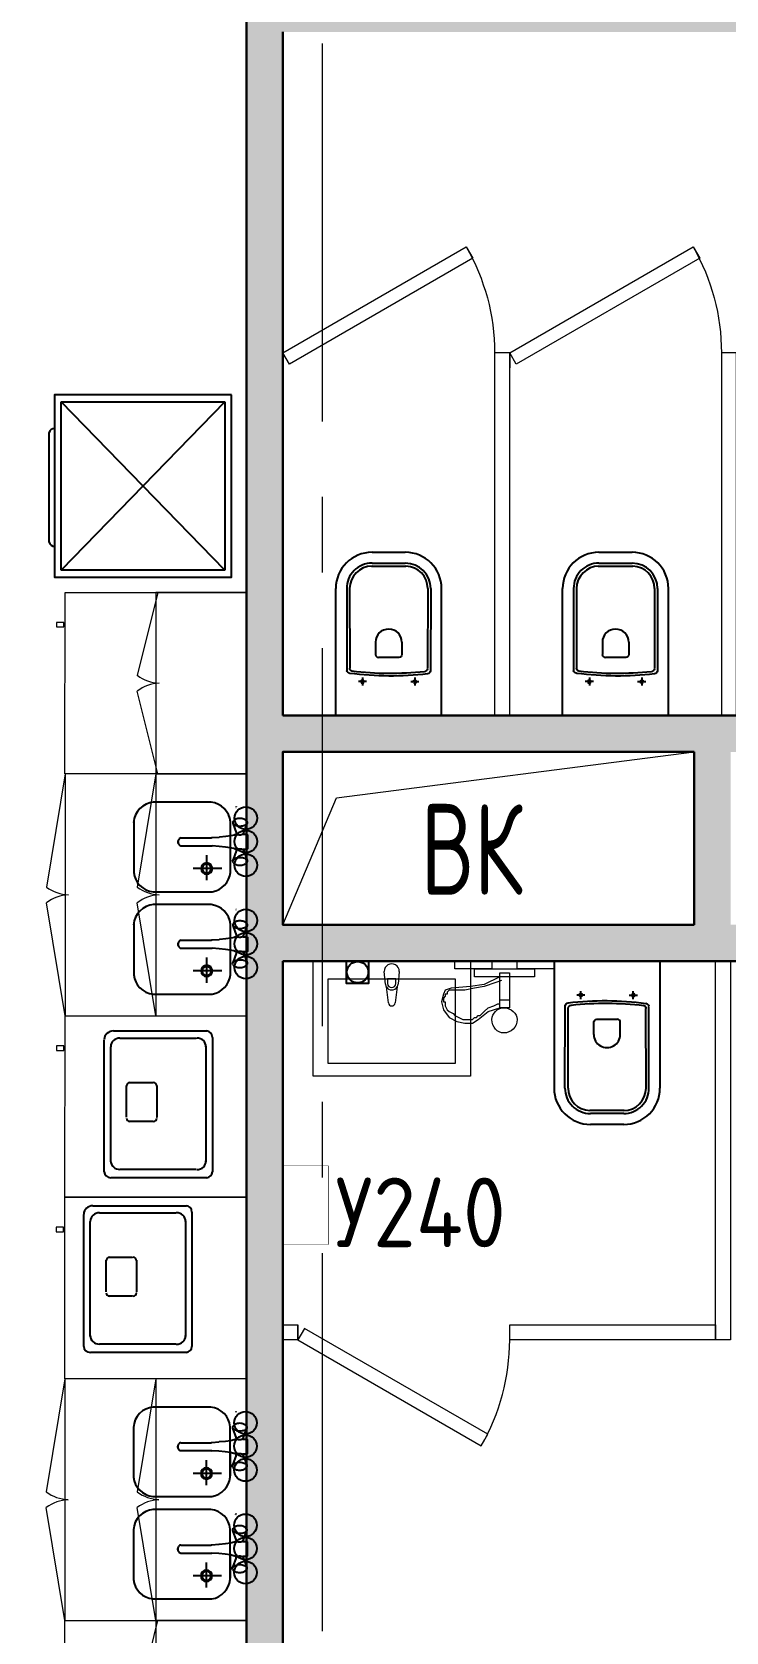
# Model space of a CAD drawing. Header units: millimetres. Extents: x -13407 to 95998, y -2719 to 109387.
# Drawn here: x 13611 to 15905, y 63797 to 69087 of the extents above; entities that cross this region are included whole.
import ezdxf

# ---------------------------------------------------------------- set-up
doc = ezdxf.new("R2010")
doc.units = ezdxf.units.MM
doc.linetypes.add('CENTER', pattern=[2, 1.25, -0.25, 0.25, -0.25])
for name, color, linetype, lineweight in [('АР_Двери', 5, 'Continuous', 18), ('АР_Оси', 193, 'Continuous', 9), ('АР_Перегородки газоблок', 165, 'Continuous', 30), ('АР_Перегородки газоблок_Штрих', 165, 'Continuous', 5), ('АР_Перегородки сантехнические', 216, 'Continuous', 9), ('АР_тонкая линия', 250, 'Continuous', 0), ('Сантехнические приборы', 7, 'Continuous', 9), ('ТХ_мебель передв', 250, 'Continuous', 13), ('ТХ_мебель_стац', 250, 'Continuous', 13), ('ТХ_ОСНОВНОЙ', 103, 'Continuous', 25)]:
    doc.layers.add(name, color=color, linetype=linetype, lineweight=lineweight)
for name, color, linetype in [('АР_Отверстия', 251, 'Continuous'), ('ТХ_ВК_оборуд.ТХ', 250, 'Continuous'), ('ТХ_дозаторы', 7, 'Continuous'), ('ТХ_обор_бытовое', 14, 'Continuous'), ('ТХ_обор_бытовое_поз', 14, 'Continuous'), ('ТХ_оборуд_учебн', 80, 'Continuous'), ('ТХ_размеры', 240, 'Continuous'), ('ТХ_сантехника', 253, 'Continuous')]:
    doc.layers.add(name, color=color, linetype=linetype)
doc.layers.get('ТХ_ОСНОВНОЙ').off()
doc.layers.get('ТХ_размеры').off()
doc.styles.add('ICOCPEUR', font='isocpeur.ttf')
doc.styles.add('ISOCPEUR_1', font='isocpeur.ttf', dxfattribs={"width": 0.9, "height": 250})

# ---------------------------------------------------------------- blocks, each defined once
blk = doc.blocks.new('*U261')
at = {"color": 253}
for p, q in [((0, 0), (0, 50)), ((700, 0), (700, 50))]:
    blk.add_line(p, q, dxfattribs=at)
blk.add_lwpolyline([(0, 0), (606.2, -350), (628.1, -312.1), (21.9, 37.9)], close=True, dxfattribs=at)
blk.add_arc((0, 0), 700, 330, 0, dxfattribs=at)
blk = doc.blocks.new('*U262')
at = {"color": 253}
for p, q in [((0, 0), (0, 50)), ((700, 0), (700, 50))]:
    blk.add_line(p, q, dxfattribs=at)
blk.add_lwpolyline([(0, 0), (606.2, -350), (628.1, -312.1), (21.9, 37.9)], close=True, dxfattribs=at)
blk.add_arc((0, 0), 700, 330, 0, dxfattribs=at)
blk = doc.blocks.new('*U253')
at = {"color": 253}
for p, q in [((0, 0), (0, 50)), ((700, 0), (700, 50))]:
    blk.add_line(p, q, dxfattribs=at)
blk.add_lwpolyline([(0, 0), (606.2, -350), (628.1, -312.1), (21.9, 37.9)], close=True, dxfattribs=at)
blk.add_arc((0, 0), 700, 330, 0, dxfattribs=at)
blk = doc.blocks.new('унитаз поликлиники')
at = {"color": 253}
for p, q in [((0, 175), (0, -175)), ((0, 175), (420, 175)), ((420, 138.7), (149.6, 138.7)), ((420, 129), (156.8, 128.7)), ((125.6, 86.7), (99.5, 86.7)), ((112.4, 73.1), (112.4, 100.2)), ((494, 57.1), (494, -57.1)), ((504, 55), (504, -55)), ((540, 55), (540, -55)), ((191.9, -33.7), (191.9, 33.7)), ((242.4, 43.7), (201.9, 43.7)), ((242.4, -43.7), (201.9, -43.7)), ((125.5, -86.5), (99.4, -86.5)), ((112.3, -73), (112.3, -100.1)), ((420, -139), (147.9, -138.7)), ((420, -129), (155.2, -128.7)), ((0, -175), (420, -175))]:
    blk.add_line(p, q, dxfattribs=at)
for centre, radius, start, end in [((420, 55), 120, 0, 90), ((420.5, 55.2), 83.5, 359.8619, 90.3335), ((420, 55), 74, 0, 90), ((242.4, 0), 43.7, 270, 90), ((420, -55), 120, 270, 0), ((420, -55), 84, 270, 0), ((420, -55), 74, 270, 358.4018)]:
    blk.add_arc(centre, radius, start, end, dxfattribs=at)
at = {"color": 253, "extrusion": (0, 0, -1)}
for centre, major_axis, ratio, start_param, end_param in [((1158.1, 0), (-731, -726.4), 0.993775, 0.659849, 0.910919), ((984.1, 0), (-23.4, -941.4), 0.89728, 1.422258, 1.677847), ((149.5, 127.3), (-5.6, -10.5), 0.821373, 1.269211, 2.570669), ((154.4, 119.8), (-5.61, -7.72), 0.798093, 1.232924, 2.686723), ((112.4, 86.8), (3.55, 3.55), 1, 5.504025, 11.78721), ((201.9, -33.5), (4.12, -9.49), 0.964797, 0.42926, 1.943413), ((147.9, -127.5), (5.4, -10.4), 0.836443, 0.56114, 1.877577), ((155.2, -117.5), (5.3, -10.4), 0.842984, 0.549902, 1.8819)]:
    blk.add_ellipse(centre, major_axis=major_axis, ratio=ratio, start_param=start_param, end_param=end_param, dxfattribs=at)
at = {"color": 253}
for centre, major_axis, ratio, start_param, end_param in [((201.9, 33.5), (4.12, 9.49), 0.964797, 0.42926, 1.943413), ((112.3, -86.6), (3.54, -3.55), 1, 5.504025, 11.78721)]:
    blk.add_ellipse(centre, major_axis=major_axis, ratio=ratio, start_param=start_param, end_param=end_param, dxfattribs=at)
blk = doc.blocks.new('Из_буфера27431')
at = {"color": 253, "linetype": 'Continuous', "lineweight": 5}
for p, q in [((-138.5, 11.1), (-85.6, 17.7)), ((-138.5, 11.1), (-85.6, 17.7)), ((-76.1, 21), (-34.1, 25)), ((-76.1, 21), (-34.1, 25)), ((-59, 13.6), (-73.9, 13.6)), ((-59, 13.6), (-73.9, 13.6)), ((-59, -13.6), (-59, 13.6)), ((-59, -13.6), (-59, 13.6)), ((-85.6, -17.7), (-138.5, -11.1)), ((-85.6, -17.7), (-138.5, -11.1)), ((-34.1, -25), (-76.1, -21)), ((-34.1, -25), (-76.1, -21)), ((-73.9, -13.6), (-59, -13.6)), ((-73.9, -13.6), (-59, -13.6))]:
    blk.add_line(p, q, dxfattribs=at)
for points in [[(0, -260), (-380, -260), (-380, 260), (0, 260)], [(-59, -210), (-339.1, -210), (-339.1, 210), (-59, 210)], [(-59, -210), (-339.1, -210), (-339.1, 210), (-59, 210)]]:
    blk.add_lwpolyline(points, close=True, dxfattribs=at)
for centre, radius, start, end in [((-137.1, 0), 11.2, 97.1389, 262.8611), ((-137.1, 0), 11.2, 97.1389, 262.8611), ((-74.2, 0), 21.1, 122.771, 237.229), ((-74.2, 0), 21.1, 122.771, 237.229), ((-73.9, 0), 13.6, 90, 270), ((-73.9, 0), 13.6, 90, 270), ((-74.2, 0), 21.1, 95.1696, 122.771), ((-74.2, 0), 21.1, 95.1696, 122.771), ((-34.1, 0), 25, 270, 90), ((-34.1, 0), 25, 270, 90), ((-74.2, 0), 21.1, 237.229, 264.8304), ((-74.2, 0), 21.1, 237.229, 264.8304)]:
    blk.add_arc(centre, radius, start, end, dxfattribs=at)
blk = doc.blocks.new('шкаф мойка 2-х 800х600')
at = {"color": 253, "extrusion": (-6.19743e-05, -0.000470712, 1)}
for p, q in [((-12240, -147209, 0), (-12178.1, -147583.1, 0)), ((-12240, -147909, -0.1), (-12240, -147309, 0.1)), ((-12240, -148009, 0), (-12178.1, -147634.9, 0))]:
    blk.add_line(p, q, dxfattribs=at)
at = {"color": 253}
blk.add_lwpolyline([(-12240, -148009), (-12240, -147209), (-12840, -147209), (-12840, -148009)], close=True, dxfattribs=at)
at = {"color": 253, "extrusion": (-6.19743e-05, -0.000470712, 1)}
for centre, radius, start, end in [((-12257, -147476.8, 70.2), 132.3, 272.7246, 306.5699), ((-12256.4, -147739.6, 70.2), 130.8, 53.2335, 87.489)]:
    blk.add_arc(centre, radius, start, end, dxfattribs=at)
at = {"layer": 'ТХ_ВК_оборуд.ТХ', "color": 253}
for p, q in [((-12707.6, -147318.5), (-12707.7, -147401.6)), ((-12841.4, -147382.3), (-12841, -147380.2)), ((-12841, -147384.4), (-12841.4, -147382.3)), ((-12841, -147380.2), (-12839.9, -147378.2)), ((-12839.9, -147386.4), (-12841, -147384.4)), ((-12839.9, -147386.4), (-12841, -147384.4)), ((-12829.2, -147418), (-12841, -147384.4)), ((-12839.9, -147378.2), (-12836.2, -147373.7)), ((-12838.2, -147388.3), (-12839.9, -147386.4)), ((-12838.2, -147388.3), (-12839.9, -147386.4)), ((-12835.8, -147390), (-12838.2, -147388.3)), ((-12835.8, -147390), (-12838.2, -147388.3)), ((-12836.2, -147373.7), (-12834.7, -147372.1)), ((-12832.8, -147391.5), (-12835.8, -147390)), ((-12832.8, -147391.5), (-12835.8, -147390)), ((-12834.7, -147372.1), (-12832.7, -147370.7)), ((-12829.4, -147392.7), (-12832.8, -147391.5)), ((-12829.4, -147392.7), (-12832.8, -147391.5)), ((-12832.7, -147370.7), (-12830.2, -147369.4)), ((-12830.2, -147369.4), (-12827.4, -147368.4)), ((-12825.6, -147393.6), (-12829.4, -147392.7)), ((-12825.6, -147393.6), (-12829.4, -147392.7)), ((-12827.4, -147368.4), (-12824.2, -147367.7)), ((-12821.5, -147394.1), (-12825.6, -147393.6)), ((-12821.5, -147394.1), (-12825.6, -147393.6)), ((-12824.2, -147367.7), (-12820.8, -147367.2)), ((-12817.4, -147394.3), (-12821.5, -147394.1)), ((-12817.4, -147394.3), (-12821.5, -147394.1)), ((-12820.8, -147367.2), (-12817.4, -147367.1)), ((-12817.4, -147367.1), (-12813.9, -147367.2)), ((-12813.2, -147394.1), (-12817.4, -147394.3)), ((-12813.2, -147394.1), (-12817.4, -147394.3)), ((-12813.9, -147367.2), (-12810.5, -147367.7)), ((-12809.2, -147393.6), (-12813.2, -147394.1)), ((-12809.2, -147393.6), (-12813.2, -147394.1)), ((-12810.5, -147367.7), (-12807.4, -147368.4)), ((-12805.4, -147392.7), (-12809.2, -147393.6)), ((-12805.4, -147392.7), (-12809.2, -147393.6)), ((-12807.4, -147368.4), (-12804.5, -147369.4)), ((-12805.6, -147418), (-12793.7, -147384.4)), ((-12801.9, -147391.5), (-12805.4, -147392.7)), ((-12801.9, -147391.5), (-12805.4, -147392.7)), ((-12804.5, -147369.4), (-12802.1, -147370.7)), ((-12802.1, -147370.7), (-12800.1, -147372.1)), ((-12799, -147390), (-12801.9, -147391.5)), ((-12799, -147390), (-12801.9, -147391.5)), ((-12800.1, -147372.1), (-12798.6, -147373.7)), ((-12796.6, -147388.3), (-12799, -147390)), ((-12794.8, -147378.2), (-12798.6, -147373.7)), ((-12794.8, -147386.4), (-12796.6, -147388.3)), ((-12794.8, -147378.2), (-12793.7, -147380.2)), ((-12793.7, -147384.4), (-12794.8, -147386.4)), ((-12793.7, -147380.2), (-12793.4, -147382.3)), ((-12793.4, -147382.3), (-12793.7, -147384.4)), ((-12757.5, -147357.2), (-12663.3, -147357.3)), ((-12842.4, -147423.6), (-12842.3, -147423.1)), ((-12842.4, -147423.6), (-12842.3, -147423.1)), ((-12842.4, -147467.6), (-12842.4, -147423.6)), ((-12842.3, -147423.1), (-12842.2, -147422.6)), ((-12842.3, -147423.1), (-12842.2, -147422.6)), ((-12842.2, -147422.6), (-12842, -147422.1)), ((-12842.2, -147422.6), (-12842, -147422.1)), ((-12842, -147422.1), (-12841.7, -147421.7)), ((-12842, -147422.1), (-12841.7, -147421.7)), ((-12841.7, -147421.7), (-12841.3, -147421.3)), ((-12841.7, -147421.7), (-12841.3, -147421.3)), ((-12841.3, -147421.3), (-12840.9, -147421)), ((-12841.3, -147421.3), (-12840.9, -147421)), ((-12840.9, -147421), (-12840.4, -147420.8)), ((-12840.9, -147421), (-12840.4, -147420.8)), ((-12840.4, -147420.8), (-12839.9, -147420.6)), ((-12840.4, -147420.8), (-12839.9, -147420.6)), ((-12839.9, -147420.6), (-12839.4, -147420.6)), ((-12839.9, -147420.6), (-12839.4, -147420.6)), ((-12839.4, -147420.6), (-12827.4, -147420.6)), ((-12828.7, -147419), (-12829.2, -147418)), ((-12828.7, -147419), (-12829.2, -147418)), ((-12827.8, -147419.9), (-12828.7, -147419)), ((-12827.8, -147419.9), (-12828.7, -147419)), ((-12826.6, -147420.8), (-12827.8, -147419.9)), ((-12826.6, -147420.8), (-12827.8, -147419.9)), ((-12827.4, -147420.6), (-12827.4, -147420.2)), ((-12825.1, -147421.5), (-12826.6, -147420.8)), ((-12825.1, -147421.5), (-12826.6, -147420.8)), ((-12823.4, -147422.1), (-12825.1, -147421.5)), ((-12823.4, -147422.1), (-12825.1, -147421.5)), ((-12821.5, -147422.6), (-12823.4, -147422.1)), ((-12821.5, -147422.6), (-12823.4, -147422.1)), ((-12819.5, -147422.8), (-12821.5, -147422.6)), ((-12819.5, -147422.8), (-12821.5, -147422.6)), ((-12817.4, -147422.9), (-12819.5, -147422.8)), ((-12817.4, -147422.9), (-12819.5, -147422.8)), ((-12815.3, -147422.8), (-12817.4, -147422.9)), ((-12815.3, -147422.8), (-12817.4, -147422.9)), ((-12813.3, -147422.6), (-12815.3, -147422.8)), ((-12813.3, -147422.6), (-12815.3, -147422.8)), ((-12811.4, -147422.1), (-12813.3, -147422.6)), ((-12811.4, -147422.1), (-12813.3, -147422.6)), ((-12809.7, -147421.5), (-12811.4, -147422.1)), ((-12809.7, -147421.5), (-12811.4, -147422.1)), ((-12808.2, -147420.8), (-12809.7, -147421.5)), ((-12808.2, -147420.8), (-12809.7, -147421.5)), ((-12807, -147419.9), (-12808.2, -147420.8)), ((-12807, -147419.9), (-12808.2, -147420.8)), ((-12807.4, -147420.6), (-12807.4, -147420.2)), ((-12807.4, -147420.6), (-12805.4, -147420.6)), ((-12807.4, -147420.6), (-12805.4, -147420.6)), ((-12806.1, -147419), (-12807, -147419.9)), ((-12806.1, -147419), (-12807, -147419.9)), ((-12805.6, -147418), (-12806.1, -147419)), ((-12805.6, -147418), (-12806.1, -147419)), ((-12805.4, -147420.6), (-12804.9, -147420.6)), ((-12805.4, -147420.6), (-12804.9, -147420.6)), ((-12804.9, -147420.6), (-12804.3, -147420.8)), ((-12804.9, -147420.6), (-12804.3, -147420.8)), ((-12804.3, -147420.8), (-12797.5, -147423.7)), ((-12804.3, -147420.8), (-12797.5, -147423.7)), ((-12797.8, -147423.6), (-12785.7, -147426.3)), ((-12785.7, -147426.3), (-12769.5, -147428.6)), ((-12769.6, -147428.5), (-12748.5, -147430.6)), ((-12748.5, -147430.6), (-12725.2, -147432.4)), ((-12723.2, -147432.6), (-12725.2, -147432.4)), ((-12723.2, -147432.6), (-12725.2, -147432.4)), ((-12723.1, -147432.6), (-12723.2, -147432.6)), ((-12622.4, -147432.6), (-12723.2, -147432.6)), ((-12620.4, -147433.2), (-12622.4, -147432.6)), ((-12620.4, -147433.2), (-12622.4, -147432.6)), ((-12618.6, -147434.2), (-12620.4, -147433.2)), ((-12618.6, -147434.2), (-12620.4, -147433.2)), ((-12616.8, -147435.5), (-12618.6, -147434.2)), ((-12615.4, -147437.2), (-12616.8, -147435.5)), ((-12615.4, -147437.2), (-12616.8, -147435.5)), ((-12614.2, -147439), (-12615.4, -147437.2)), ((-12614.2, -147439), (-12615.4, -147437.2)), ((-12613.3, -147441.1), (-12614.2, -147439)), ((-12613.3, -147441.1), (-12614.2, -147439)), ((-12613.3, -147440.6), (-12614, -147439.5)), ((-12612.7, -147442.2), (-12613.3, -147440.6)), ((-12612.8, -147443.3), (-12613.3, -147441.1)), ((-12612.8, -147443.3), (-12613.3, -147441.1)), ((-12613.3, -147450), (-12612.8, -147447.8)), ((-12613.3, -147450), (-12612.8, -147447.8)), ((-12613.3, -147450.6), (-12612.7, -147449)), ((-12612.6, -147445.6), (-12612.8, -147443.3)), ((-12612.6, -147445.6), (-12612.8, -147443.3)), ((-12612.8, -147447.8), (-12612.6, -147445.6)), ((-12612.8, -147447.8), (-12612.6, -147445.6)), ((-12612.3, -147443.8), (-12612.7, -147442.2)), ((-12612.7, -147449), (-12612.3, -147447.3)), ((-12612.2, -147445.6), (-12612.3, -147443.8)), ((-12612.3, -147447.3), (-12612.2, -147445.6)), ((-12842.3, -147468.1), (-12842.4, -147467.6)), ((-12842.3, -147468.1), (-12842.4, -147467.6)), ((-12842.2, -147468.6), (-12842.3, -147468.1)), ((-12842.2, -147468.6), (-12842.3, -147468.1)), ((-12842, -147469.1), (-12842.2, -147468.6)), ((-12842, -147469.1), (-12842.2, -147468.6)), ((-12841.7, -147469.5), (-12842, -147469.1)), ((-12841.7, -147469.5), (-12842, -147469.1)), ((-12841.3, -147469.9), (-12841.7, -147469.5)), ((-12841.3, -147469.9), (-12841.7, -147469.5)), ((-12840.9, -147470.2), (-12841.3, -147469.9)), ((-12840.9, -147470.2), (-12841.3, -147469.9)), ((-12829.2, -147473.2), (-12841, -147506.8)), ((-12829.2, -147473.2), (-12841, -147506.8)), ((-12840.4, -147470.4), (-12840.9, -147470.2)), ((-12840.4, -147470.4), (-12840.9, -147470.2)), ((-12839.9, -147470.5), (-12840.4, -147470.4)), ((-12839.9, -147470.5), (-12840.4, -147470.4)), ((-12839.4, -147470.6), (-12839.9, -147470.5)), ((-12839.4, -147470.6), (-12839.9, -147470.5)), ((-12827.4, -147470.6), (-12839.4, -147470.6)), ((-12838.2, -147502.9), (-12835.8, -147501.2)), ((-12835.8, -147501.2), (-12832.8, -147499.7)), ((-12832.8, -147499.7), (-12829.4, -147498.5)), ((-12829.4, -147498.5), (-12825.6, -147497.6)), ((-12829.2, -147473.2), (-12828.7, -147472.2)), ((-12829.2, -147473.2), (-12828.7, -147472.2)), ((-12828.7, -147472.2), (-12827.8, -147471.2)), ((-12828.7, -147472.2), (-12827.8, -147471.2)), ((-12827.8, -147471.2), (-12826.6, -147470.4)), ((-12827.8, -147471.2), (-12826.6, -147470.4)), ((-12827.4, -147470.6), (-12827.4, -147471)), ((-12826.6, -147470.4), (-12825.1, -147469.6)), ((-12826.6, -147470.4), (-12825.1, -147469.6)), ((-12825.6, -147497.6), (-12821.5, -147497.1)), ((-12825.1, -147469.6), (-12823.4, -147469)), ((-12825.1, -147469.6), (-12823.4, -147469)), ((-12823.4, -147469), (-12821.5, -147468.6)), ((-12823.4, -147469), (-12821.5, -147468.6)), ((-12821.5, -147468.6), (-12819.5, -147468.3)), ((-12821.5, -147468.6), (-12819.5, -147468.3)), ((-12821.5, -147497.1), (-12817.4, -147496.9)), ((-12819.5, -147468.3), (-12817.4, -147468.2)), ((-12819.5, -147468.3), (-12817.4, -147468.2)), ((-12817.4, -147468.2), (-12815.3, -147468.3)), ((-12817.4, -147468.2), (-12815.3, -147468.3)), ((-12817.4, -147496.9), (-12813.2, -147497.1)), ((-12815.3, -147468.3), (-12813.3, -147468.6)), ((-12815.3, -147468.3), (-12813.3, -147468.6)), ((-12813.3, -147468.6), (-12811.4, -147469)), ((-12813.3, -147468.6), (-12811.4, -147469)), ((-12813.2, -147497.1), (-12809.2, -147497.6)), ((-12811.4, -147469), (-12809.7, -147469.6)), ((-12811.4, -147469), (-12809.7, -147469.6)), ((-12809.7, -147469.6), (-12808.2, -147470.4)), ((-12809.7, -147469.6), (-12808.2, -147470.4)), ((-12809.2, -147497.6), (-12805.4, -147498.5)), ((-12808.2, -147470.4), (-12807, -147471.2)), ((-12808.2, -147470.4), (-12807, -147471.2)), ((-12805.4, -147470.6), (-12807.4, -147470.6)), ((-12807.4, -147470.6), (-12807.4, -147471)), ((-12807, -147471.2), (-12806.1, -147472.2)), ((-12806.8, -147473.8), (-12795, -147507.4)), ((-12806.6, -147499.1), (-12803.2, -147500.3)), ((-12805.6, -147471), (-12798.7, -147468.1)), ((-12803.2, -147500.3), (-12800.2, -147501.8)), ((-12800.2, -147501.8), (-12797.8, -147503.5)), ((-12799, -147468.2), (-12787, -147465.5)), ((-12787, -147465.5), (-12770.7, -147463.2)), ((-12770.8, -147463.2), (-12749.7, -147461.2)), ((-12748.5, -147460.6), (-12725.2, -147458.8)), ((-12725.2, -147458.8), (-12723.2, -147458.6)), ((-12725.2, -147458.8), (-12723.2, -147458.6)), ((-12622.4, -147458.6), (-12723.2, -147458.6)), ((-12622.4, -147458.6), (-12723.2, -147458.6)), ((-12622.4, -147458.6), (-12620.4, -147458)), ((-12622.4, -147458.6), (-12620.4, -147458)), ((-12620.4, -147458), (-12618.6, -147457)), ((-12618.6, -147457), (-12616.8, -147455.6)), ((-12616.8, -147455.6), (-12615.4, -147454)), ((-12616.8, -147455.6), (-12615.4, -147454)), ((-12615.4, -147454), (-12614.2, -147452.1)), ((-12615.4, -147454), (-12614.2, -147452.1)), ((-12614.2, -147452.1), (-12613.3, -147450)), ((-12614.2, -147452.1), (-12613.3, -147450)), ((-12614, -147451.7), (-12613.3, -147450.6)), ((-12841.4, -147508.9), (-12841, -147506.8)), ((-12841, -147511), (-12841.4, -147508.9)), ((-12841, -147506.8), (-12839.9, -147504.8)), ((-12839.9, -147513), (-12841, -147511)), ((-12839.9, -147504.8), (-12838.2, -147502.9)), ((-12839.9, -147513), (-12836.2, -147517.5)), ((-12834.7, -147519.1), (-12836.2, -147517.5)), ((-12832.7, -147520.5), (-12834.7, -147519.1)), ((-12830.2, -147521.7), (-12832.7, -147520.5)), ((-12827.4, -147522.7), (-12830.2, -147521.7)), ((-12824.2, -147523.5), (-12827.4, -147522.7)), ((-12820.8, -147523.9), (-12824.2, -147523.5)), ((-12817.4, -147524.1), (-12820.8, -147523.9)), ((-12813.9, -147523.9), (-12817.4, -147524.1)), ((-12810.5, -147523.5), (-12813.9, -147523.9)), ((-12807.4, -147522.7), (-12810.5, -147523.5)), ((-12804.5, -147521.7), (-12807.4, -147522.7)), ((-12803.3, -147521.1), (-12805.8, -147522.4)), ((-12801.3, -147519.7), (-12803.3, -147521.1)), ((-12799.8, -147518.1), (-12801.3, -147519.7)), ((-12796.1, -147513.6), (-12799.8, -147518.1)), ((-12797.8, -147503.5), (-12796.1, -147505.4)), ((-12796.1, -147505.4), (-12795, -147507.4)), ((-12795, -147511.6), (-12796.1, -147513.6)), ((-12795, -147507.4), (-12794.6, -147509.5)), ((-12794.6, -147509.5), (-12795, -147511.6)), ((-12806.1, -147562.2), (-12805.6, -147563.2)), ((-12804.9, -147560.5), (-12805.4, -147560.6)), ((-12804.9, -147560.5), (-12805.4, -147560.6)), ((-12804.3, -147560.4), (-12804.9, -147560.5)), ((-12707.6, -147657), (-12707.7, -147740.1)), ((-12839.9, -147716.7), (-12836.2, -147712.2)), ((-12836.2, -147712.2), (-12834.7, -147710.6)), ((-12834.7, -147710.6), (-12832.7, -147709.2)), ((-12832.7, -147709.2), (-12830.2, -147707.9)), ((-12830.2, -147707.9), (-12827.4, -147706.9)), ((-12827.4, -147706.9), (-12824.2, -147706.2)), ((-12824.2, -147706.2), (-12820.8, -147705.7)), ((-12820.8, -147705.7), (-12817.4, -147705.6)), ((-12817.4, -147705.6), (-12813.9, -147705.7)), ((-12813.9, -147705.7), (-12810.5, -147706.2)), ((-12810.5, -147706.2), (-12807.4, -147706.9)), ((-12807.4, -147706.9), (-12804.5, -147707.9)), ((-12804.5, -147707.9), (-12802.1, -147709.2)), ((-12802.1, -147709.2), (-12800.1, -147710.6)), ((-12800.1, -147710.6), (-12798.6, -147712.2)), ((-12794.8, -147716.7), (-12798.6, -147712.2)), ((-12757.5, -147695.8), (-12663.3, -147695.8)), ((-12842.4, -147762.1), (-12842.3, -147761.6)), ((-12842.4, -147762.1), (-12842.3, -147761.6)), ((-12842.4, -147806.1), (-12842.4, -147762.1)), ((-12842.3, -147761.6), (-12842.2, -147761.1)), ((-12842.3, -147761.6), (-12842.2, -147761.1)), ((-12842.2, -147761.1), (-12842, -147760.6)), ((-12842.2, -147761.1), (-12842, -147760.6)), ((-12842, -147760.6), (-12841.7, -147760.2)), ((-12842, -147760.6), (-12841.7, -147760.2)), ((-12841.7, -147760.2), (-12841.3, -147759.8)), ((-12841.7, -147760.2), (-12841.3, -147759.8)), ((-12841.4, -147720.8), (-12841, -147718.7)), ((-12841, -147722.9), (-12841.4, -147720.8)), ((-12841.3, -147759.8), (-12840.9, -147759.5)), ((-12841.3, -147759.8), (-12840.9, -147759.5)), ((-12841, -147718.7), (-12839.9, -147716.7)), ((-12839.9, -147724.9), (-12841, -147722.9)), ((-12839.9, -147724.9), (-12841, -147722.9)), ((-12829.2, -147756.5), (-12841, -147722.9)), ((-12840.9, -147759.5), (-12840.4, -147759.3)), ((-12840.9, -147759.5), (-12840.4, -147759.3)), ((-12840.4, -147759.3), (-12839.9, -147759.1)), ((-12840.4, -147759.3), (-12839.9, -147759.1)), ((-12838.2, -147726.8), (-12839.9, -147724.9)), ((-12838.2, -147726.8), (-12839.9, -147724.9)), ((-12839.9, -147759.1), (-12839.4, -147759.1)), ((-12839.9, -147759.1), (-12839.4, -147759.1)), ((-12839.4, -147759.1), (-12827.4, -147759.1)), ((-12835.8, -147728.5), (-12838.2, -147726.8)), ((-12835.8, -147728.5), (-12838.2, -147726.8)), ((-12832.8, -147730), (-12835.8, -147728.5)), ((-12832.8, -147730), (-12835.8, -147728.5)), ((-12829.4, -147731.2), (-12832.8, -147730)), ((-12829.4, -147731.2), (-12832.8, -147730)), ((-12825.6, -147732.1), (-12829.4, -147731.2)), ((-12825.6, -147732.1), (-12829.4, -147731.2)), ((-12828.7, -147757.5), (-12829.2, -147756.5)), ((-12828.7, -147757.5), (-12829.2, -147756.5)), ((-12827.8, -147758.4), (-12828.7, -147757.5)), ((-12827.8, -147758.4), (-12828.7, -147757.5)), ((-12826.6, -147759.3), (-12827.8, -147758.4)), ((-12826.6, -147759.3), (-12827.8, -147758.4)), ((-12827.4, -147759.1), (-12827.4, -147758.7)), ((-12825.1, -147760), (-12826.6, -147759.3)), ((-12825.1, -147760), (-12826.6, -147759.3)), ((-12821.5, -147732.6), (-12825.6, -147732.1)), ((-12821.5, -147732.6), (-12825.6, -147732.1)), ((-12823.4, -147760.6), (-12825.1, -147760)), ((-12823.4, -147760.6), (-12825.1, -147760)), ((-12821.5, -147761.1), (-12823.4, -147760.6)), ((-12821.5, -147761.1), (-12823.4, -147760.6)), ((-12817.4, -147732.8), (-12821.5, -147732.6)), ((-12817.4, -147732.8), (-12821.5, -147732.6)), ((-12819.5, -147761.3), (-12821.5, -147761.1)), ((-12819.5, -147761.3), (-12821.5, -147761.1)), ((-12817.4, -147761.4), (-12819.5, -147761.3)), ((-12817.4, -147761.4), (-12819.5, -147761.3)), ((-12813.2, -147732.6), (-12817.4, -147732.8)), ((-12813.2, -147732.6), (-12817.4, -147732.8)), ((-12815.3, -147761.3), (-12817.4, -147761.4)), ((-12815.3, -147761.3), (-12817.4, -147761.4)), ((-12813.3, -147761.1), (-12815.3, -147761.3)), ((-12813.3, -147761.1), (-12815.3, -147761.3)), ((-12811.4, -147760.6), (-12813.3, -147761.1)), ((-12811.4, -147760.6), (-12813.3, -147761.1)), ((-12809.2, -147732.1), (-12813.2, -147732.6)), ((-12809.2, -147732.1), (-12813.2, -147732.6)), ((-12809.7, -147760), (-12811.4, -147760.6)), ((-12809.7, -147760), (-12811.4, -147760.6)), ((-12808.2, -147759.3), (-12809.7, -147760)), ((-12808.2, -147759.3), (-12809.7, -147760)), ((-12805.4, -147731.2), (-12809.2, -147732.1)), ((-12805.4, -147731.2), (-12809.2, -147732.1)), ((-12807, -147758.4), (-12808.2, -147759.3)), ((-12807, -147758.4), (-12808.2, -147759.3)), ((-12807.4, -147759.1), (-12807.4, -147758.7)), ((-12807.4, -147759.1), (-12805.4, -147759.1)), ((-12807.4, -147759.1), (-12805.4, -147759.1)), ((-12806.1, -147757.5), (-12807, -147758.4)), ((-12806.1, -147757.5), (-12807, -147758.4)), ((-12805.6, -147756.5), (-12806.1, -147757.5)), ((-12805.6, -147756.5), (-12806.1, -147757.5)), ((-12805.6, -147756.5), (-12793.7, -147722.9)), ((-12801.9, -147730), (-12805.4, -147731.2)), ((-12801.9, -147730), (-12805.4, -147731.2)), ((-12805.4, -147759.1), (-12804.9, -147759.1)), ((-12805.4, -147759.1), (-12804.9, -147759.1)), ((-12804.9, -147759.1), (-12804.3, -147759.3)), ((-12804.9, -147759.1), (-12804.3, -147759.3)), ((-12804.3, -147759.3), (-12797.5, -147762.2)), ((-12804.3, -147759.3), (-12797.5, -147762.2)), ((-12799, -147728.5), (-12801.9, -147730)), ((-12799, -147728.5), (-12801.9, -147730)), ((-12796.6, -147726.8), (-12799, -147728.5)), ((-12797.8, -147762.1), (-12785.7, -147764.8)), ((-12794.8, -147724.9), (-12796.6, -147726.8)), ((-12794.8, -147716.7), (-12793.7, -147718.7)), ((-12793.7, -147722.9), (-12794.8, -147724.9)), ((-12793.7, -147718.7), (-12793.4, -147720.8)), ((-12793.4, -147720.8), (-12793.7, -147722.9)), ((-12785.7, -147764.8), (-12769.5, -147767.1)), ((-12842.3, -147806.6), (-12842.4, -147806.1)), ((-12842.3, -147806.6), (-12842.4, -147806.1)), ((-12842.2, -147807.1), (-12842.3, -147806.6)), ((-12842.2, -147807.1), (-12842.3, -147806.6)), ((-12842, -147807.6), (-12842.2, -147807.1)), ((-12842, -147807.6), (-12842.2, -147807.1)), ((-12841.7, -147808), (-12842, -147807.6)), ((-12841.7, -147808), (-12842, -147807.6)), ((-12841.3, -147808.4), (-12841.7, -147808)), ((-12841.3, -147808.4), (-12841.7, -147808)), ((-12840.9, -147808.7), (-12841.3, -147808.4)), ((-12840.9, -147808.7), (-12841.3, -147808.4)), ((-12829.2, -147811.7), (-12841, -147845.3)), ((-12829.2, -147811.7), (-12841, -147845.3)), ((-12840.4, -147808.9), (-12840.9, -147808.7)), ((-12840.4, -147808.9), (-12840.9, -147808.7)), ((-12839.9, -147809), (-12840.4, -147808.9)), ((-12839.9, -147809), (-12840.4, -147808.9)), ((-12839.4, -147809.1), (-12839.9, -147809)), ((-12839.4, -147809.1), (-12839.9, -147809)), ((-12827.4, -147809.1), (-12839.4, -147809.1)), ((-12829.2, -147811.7), (-12828.7, -147810.7)), ((-12829.2, -147811.7), (-12828.7, -147810.7)), ((-12828.7, -147810.7), (-12827.8, -147809.7)), ((-12828.7, -147810.7), (-12827.8, -147809.7)), ((-12827.8, -147809.7), (-12826.6, -147808.9)), ((-12827.8, -147809.7), (-12826.6, -147808.9)), ((-12827.4, -147809.1), (-12827.4, -147809.5)), ((-12826.6, -147808.9), (-12825.1, -147808.2)), ((-12826.6, -147808.9), (-12825.1, -147808.2)), ((-12825.1, -147808.2), (-12823.4, -147807.6)), ((-12825.1, -147808.2), (-12823.4, -147807.6)), ((-12823.4, -147807.6), (-12821.5, -147807.1)), ((-12823.4, -147807.6), (-12821.5, -147807.1)), ((-12821.5, -147807.1), (-12819.5, -147806.8)), ((-12821.5, -147807.1), (-12819.5, -147806.8)), ((-12819.5, -147806.8), (-12817.4, -147806.7)), ((-12819.5, -147806.8), (-12817.4, -147806.7)), ((-12817.4, -147806.7), (-12815.3, -147806.8)), ((-12817.4, -147806.7), (-12815.3, -147806.8)), ((-12815.3, -147806.8), (-12813.3, -147807.1)), ((-12815.3, -147806.8), (-12813.3, -147807.1)), ((-12813.3, -147807.1), (-12811.4, -147807.6)), ((-12813.3, -147807.1), (-12811.4, -147807.6)), ((-12811.4, -147807.6), (-12809.7, -147808.2)), ((-12811.4, -147807.6), (-12809.7, -147808.2)), ((-12809.7, -147808.2), (-12808.2, -147808.9)), ((-12809.7, -147808.2), (-12808.2, -147808.9)), ((-12808.2, -147808.9), (-12807, -147809.7)), ((-12808.2, -147808.9), (-12807, -147809.7)), ((-12805.4, -147809.1), (-12807.4, -147809.1)), ((-12807.4, -147809.1), (-12807.4, -147809.5)), ((-12807, -147809.7), (-12806.1, -147810.7)), ((-12806.8, -147812.3), (-12795, -147845.9)), ((-12805.6, -147809.5), (-12798.7, -147806.6)), ((-12799, -147806.7), (-12787, -147804)), ((-12787, -147804), (-12770.7, -147801.7)), ((-12770.8, -147801.7), (-12749.7, -147799.7)), ((-12769.6, -147767.1), (-12748.5, -147769.1)), ((-12748.5, -147769.1), (-12725.2, -147770.9)), ((-12748.5, -147799.1), (-12725.2, -147797.3)), ((-12723.2, -147771.1), (-12725.2, -147770.9)), ((-12723.2, -147771.1), (-12725.2, -147770.9)), ((-12725.2, -147797.3), (-12723.2, -147797.1)), ((-12725.2, -147797.3), (-12723.2, -147797.1)), ((-12723.1, -147771.1), (-12723.2, -147771.1)), ((-12622.4, -147771.1), (-12723.2, -147771.1)), ((-12622.4, -147797.1), (-12723.2, -147797.1)), ((-12622.4, -147797.1), (-12723.2, -147797.1)), ((-12620.4, -147771.7), (-12622.4, -147771.1)), ((-12620.4, -147771.7), (-12622.4, -147771.1)), ((-12622.4, -147797.1), (-12620.4, -147796.5)), ((-12622.4, -147797.1), (-12620.4, -147796.5)), ((-12618.6, -147772.7), (-12620.4, -147771.7)), ((-12618.6, -147772.7), (-12620.4, -147771.7)), ((-12620.4, -147796.5), (-12618.6, -147795.5)), ((-12616.8, -147774.1), (-12618.6, -147772.7)), ((-12618.6, -147795.5), (-12616.8, -147794.1)), ((-12615.4, -147775.7), (-12616.8, -147774.1)), ((-12615.4, -147775.7), (-12616.8, -147774.1)), ((-12616.8, -147794.1), (-12615.4, -147792.5)), ((-12616.8, -147794.1), (-12615.4, -147792.5)), ((-12614.2, -147777.5), (-12615.4, -147775.7)), ((-12614.2, -147777.5), (-12615.4, -147775.7)), ((-12615.4, -147792.5), (-12614.2, -147790.6)), ((-12615.4, -147792.5), (-12614.2, -147790.6)), ((-12613.3, -147779.6), (-12614.2, -147777.5)), ((-12613.3, -147779.6), (-12614.2, -147777.5)), ((-12614.2, -147790.6), (-12613.3, -147788.5)), ((-12614.2, -147790.6), (-12613.3, -147788.5)), ((-12613.3, -147779.1), (-12614, -147778)), ((-12614, -147790.2), (-12613.3, -147789.1)), ((-12612.7, -147780.7), (-12613.3, -147779.1)), ((-12612.8, -147781.8), (-12613.3, -147779.6)), ((-12612.8, -147781.8), (-12613.3, -147779.6)), ((-12613.3, -147788.5), (-12612.8, -147786.3)), ((-12613.3, -147788.5), (-12612.8, -147786.3)), ((-12613.3, -147789.1), (-12612.7, -147787.5)), ((-12612.6, -147784.1), (-12612.8, -147781.8)), ((-12612.6, -147784.1), (-12612.8, -147781.8)), ((-12612.8, -147786.3), (-12612.6, -147784.1)), ((-12612.8, -147786.3), (-12612.6, -147784.1)), ((-12612.3, -147782.4), (-12612.7, -147780.7)), ((-12612.7, -147787.5), (-12612.3, -147785.8)), ((-12612.2, -147784.1), (-12612.3, -147782.4)), ((-12612.3, -147785.8), (-12612.2, -147784.1)), ((-12841.4, -147847.4), (-12841, -147845.3)), ((-12841, -147849.5), (-12841.4, -147847.4)), ((-12841, -147845.3), (-12839.9, -147843.3)), ((-12839.9, -147851.5), (-12841, -147849.5)), ((-12839.9, -147843.3), (-12838.2, -147841.4)), ((-12839.9, -147851.5), (-12836.2, -147856)), ((-12838.2, -147841.4), (-12835.8, -147839.7)), ((-12834.7, -147857.6), (-12836.2, -147856)), ((-12835.8, -147839.7), (-12832.8, -147838.2)), ((-12832.7, -147859), (-12834.7, -147857.6)), ((-12832.8, -147838.2), (-12829.4, -147837)), ((-12830.2, -147860.2), (-12832.7, -147859)), ((-12827.4, -147861.2), (-12830.2, -147860.2)), ((-12829.4, -147837), (-12825.6, -147836.1)), ((-12824.2, -147862), (-12827.4, -147861.2)), ((-12825.6, -147836.1), (-12821.5, -147835.6)), ((-12820.8, -147862.4), (-12824.2, -147862)), ((-12821.5, -147835.6), (-12817.4, -147835.4)), ((-12817.4, -147862.6), (-12820.8, -147862.4)), ((-12817.4, -147835.4), (-12813.2, -147835.6)), ((-12813.9, -147862.4), (-12817.4, -147862.6)), ((-12810.5, -147862), (-12813.9, -147862.4)), ((-12813.2, -147835.6), (-12809.2, -147836.1)), ((-12807.4, -147861.2), (-12810.5, -147862)), ((-12809.2, -147836.1), (-12805.4, -147837)), ((-12804.5, -147860.2), (-12807.4, -147861.2)), ((-12806.6, -147837.6), (-12803.2, -147838.8)), ((-12803.3, -147859.6), (-12805.8, -147860.9)), ((-12801.3, -147858.2), (-12803.3, -147859.6)), ((-12803.2, -147838.8), (-12800.2, -147840.3)), ((-12799.8, -147856.6), (-12801.3, -147858.2)), ((-12800.2, -147840.3), (-12797.8, -147842)), ((-12796.1, -147852.1), (-12799.8, -147856.6)), ((-12797.8, -147842), (-12796.1, -147843.9)), ((-12796.1, -147843.9), (-12795, -147845.9)), ((-12795, -147850.1), (-12796.1, -147852.1)), ((-12795, -147845.9), (-12794.6, -147848)), ((-12794.6, -147848), (-12795, -147850.1)), ((-12806.1, -147900.7), (-12805.6, -147901.7)), ((-12804.9, -147899), (-12805.4, -147899.1)), ((-12804.9, -147899), (-12805.4, -147899.1)), ((-12804.3, -147898.9), (-12804.9, -147899))]:
    blk.add_line(p, q, dxfattribs=at)
for points in [[(-12530.4, -147280.6), (-12725.9, -147280.6)], [(-12786.8, -147349.3), (-12786.3, -147512.5)], [(-12786.8, -147390.8), (-12786.8, -147426.5)], [(-12786.3, -147344.8), (-12786.3, -147512.5)], [(-12466.3, -147512.6), (-12466.3, -147344.8)], [(-12722.2, -147576.6), (-12530.4, -147576.6)], [(-12530.4, -147619.2), (-12725.9, -147619.2)], [(-12786.8, -147687.8), (-12786.3, -147851)], [(-12786.3, -147683.3), (-12786.3, -147851)], [(-12466.3, -147851.1), (-12466.3, -147683.3)], [(-12786.8, -147729.3), (-12786.8, -147765)], [(-12722.2, -147915.2), (-12530.4, -147915.2)]]:
    blk.add_lwpolyline(points, dxfattribs=at)
for centre in [(-12837, -147368.4), (-12837, -147447.2), (-12837, -147524.2), (-12837, -147706.9), (-12837, -147785.7), (-12837, -147862.7)]:
    blk.add_circle(centre, 37.3, dxfattribs=at)
for centre, radius, start, end in [((-12712.8, -147353.5), 74, 100.2177, 173.2241), ((-12538.4, -147352.7), 72.5, 6.2832, 83.7168), ((-12714.3, -147504.6), 72.5, 185.6753, 263.7168), ((-12537.9, -147504.8), 72, 274.1728, 356.2085), ((-12712.8, -147692), 74, 100.2177, 173.2241), ((-12538.4, -147691.2), 72.5, 6.2832, 83.7168), ((-12714.3, -147843.1), 72.5, 185.6753, 263.7168), ((-12537.9, -147843.3), 72, 274.1728, 356.2085)]:
    blk.add_arc(centre, radius, start, end, dxfattribs=at)
at = {"layer": 'ТХ_ВК_оборуд.ТХ', "color": 253, "extrusion": (0, 0, -1)}
for centre, major_axis in [((-12707.6, -147357.3), (-13.2, -13.2)), ((-12707.6, -147357.3), (-10.8, -10.8)), ((-12707.6, -147695.8), (-13.2, -13.2)), ((-12707.6, -147695.8), (-10.8, -10.8))]:
    blk.add_ellipse(centre, major_axis=major_axis, ratio=1, start_param=4.712389, end_param=10.995574, dxfattribs=at)
blk = doc.blocks.new('шкаф навесной 800х300')
at = {"color": 253, "extrusion": (-6.19743e-05, -0.000470712, 1)}
for p, q in [((-13580.8, -146436.7, 0.8), (-13518.9, -146810.7, 0.8)), ((-13580.8, -147136.7, 0.6), (-13580.8, -146536.7, 0.9)), ((-13580.8, -147236.7, 0.8), (-13518.9, -146862.5, 0.7))]:
    blk.add_line(p, q, dxfattribs=at)
at = {"color": 253, "elevation": 0.8}
blk.add_lwpolyline([(-13880.8, -147236.7), (-13580.8, -147236.7), (-13580.8, -146436.7), (-13880.8, -146436.7)], close=True, dxfattribs=at)
at = {"color": 253, "extrusion": (-6.19743e-05, -0.000470712, 1)}
for centre, radius, start, end in [((-13597.7, -146704.4, 70.7), 132.3, 272.7246, 306.5699), ((-13597.2, -146967.3, 70.7), 130.8, 53.2335, 87.489)]:
    blk.add_arc(centre, radius, start, end, dxfattribs=at)
blk = doc.blocks.new('хол бытовой 600х600')
at = {"color": 253, "ltscale": 100}
for p, q in [((-9468.8, -146985.2), (-8912.4, -146985.2)), ((-9468.8, -147526.8), (-9468.8, -146985.2)), ((-9468.8, -146985.2), (-8912.4, -147526.8)), ((-8912.4, -146985.2), (-8912.4, -147526.8)), ((-8912.4, -147526.8), (-9468.8, -147526.8))]:
    blk.add_line(p, q, dxfattribs=at)
at = {"color": 253}
for p, q in [((-8912.4, -146985.2), (-9468.8, -147526.8)), ((-9005, -147566.3), (-9367.6, -147566.3))]:
    blk.add_line(p, q, dxfattribs=at)
blk.add_lwpolyline([(-9492.1, -146963.3), (-9492.1, -147548.7), (-8889.1, -147548.7), (-8889.1, -146963.3)], close=True, dxfattribs=at)
for centre, start, end in [((-9363.3, -147548.6), 180.3125, 256.3667), ((-9009.3, -147548.6), 283.6333, 359.6875)]:
    blk.add_arc(centre, 18.2, start, end, dxfattribs=at)
blk = doc.blocks.new('шкаф стол 1 дв 600х600')
at = {"color": 253, "extrusion": (-6.19743e-05, -0.000470712, 1), "elevation": 70.5}
blk.add_lwpolyline([(-12827.5, -147385.6), (-12826.7, -146785.7), (-12226.7, -146785.7), (-12227.5, -147385.6)], close=True, dxfattribs=at)
at = {"color": 253, "elevation": 0.9}
blk.add_lwpolyline([(-12223, -147286.3), (-12198.6, -147286.3), (-12198.6, -147271.5), (-12223, -147271.5)], close=True, dxfattribs=at)
blk = doc.blocks.new('мультиварка')
at = {"color": 253, "linetype": 'ByBlock'}
for points in [[(-9609.7, -151958.8), (-9609.9, -151522.2)], [(-9579.5, -151493.5), (-9270.2, -151493.5), (-9270.2, -151493.5)], [(-9558, -151516.8), (-9306, -151516.8), (-9306, -151516.8)], [(-9252.2, -151515), (-9252.2, -151958.8)], [(-9588.4, -151926.2), (-9588.4, -151545.4)], [(-9273.7, -151543.3), (-9273.7, -151925.6)], [(-9536.1, -151778.1), (-9536.1, -151674.2), (-9536.1, -151674.2)], [(-9527.1, -151663.5), (-9448.3, -151663.5), (-9448.3, -151663.5)], [(-9435.8, -151674.2), (-9435.8, -151778.1), (-9435.8, -151778.1)], [(-9448.3, -151792.5), (-9527.1, -151792.5), (-9527.1, -151792.5)], [(-9270.2, -151978.5), (-9588.2, -151978.5), (-9588.2, -151978.5)], [(-9306, -151951.6), (-9558.2, -151951.4), (-9558.2, -151951.4)]]:
    blk.add_lwpolyline(points, dxfattribs=at)
for points in [[(-9579.5, -151493.5), (-9595.6, -151493.5), (-9609.9, -151506), (-9609.9, -151522.1)], [(-9558, -151516.8), (-9574.1, -151516.8), (-9588.4, -151529.3), (-9588.4, -151545.4)], [(-9273.6, -151545.8), (-9273.6, -151529.7), (-9286.2, -151517.1), (-9304.1, -151517.1)], [(-9252.2, -151515), (-9252.2, -151502.4), (-9261.2, -151493.5), (-9271.9, -151493.5)], [(-9525.3, -151663.5), (-9530.7, -151663.5), (-9536.1, -151668.8), (-9536.1, -151676)], [(-9435.8, -151676), (-9435.8, -151668.8), (-9441.1, -151663.5), (-9446.5, -151663.5)], [(-9536.1, -151781.7), (-9536.1, -151787.1), (-9530.7, -151792.5), (-9525.3, -151792.5)], [(-9446.5, -151792.5), (-9441.1, -151792.5), (-9435.8, -151787.1), (-9435.8, -151781.7)], [(-9588.7, -151922.7), (-9588.7, -151938.8), (-9574.3, -151951.4), (-9558.2, -151951.4)], [(-9304.1, -151951.8), (-9286.2, -151951.8), (-9273.6, -151939.2), (-9273.6, -151923.1)], [(-9609.7, -151958.8), (-9609.7, -151969.5), (-9600.8, -151978.5), (-9588.2, -151978.5)], [(-9271.9, -151978.5), (-9261.2, -151978.5), (-9252.2, -151969.5), (-9252.2, -151958.8)]]:
    blk.add_open_spline(points, degree=3, dxfattribs=at)
blk = doc.blocks.new('шакф навесной 600х300')
at = {"color": 253, "extrusion": (-6.19743e-05, -0.000470712, 1)}
for p, q in [((-13586.5, -147327, 0.9), (-13518.9, -147601.1, 0.8)), ((-13580.8, -147927, 0.6), (-13580.8, -147327, 0.9)), ((-13586.4, -147927, 0.6), (-13518.9, -147652.9, 0.7))]:
    blk.add_line(p, q, dxfattribs=at)
at = {"color": 253, "elevation": 0.8}
blk.add_lwpolyline([(-13880.8, -147927), (-13580.8, -147927), (-13580.8, -147327), (-13880.8, -147327)], close=True, dxfattribs=at)
at = {"color": 253, "extrusion": (-6.19743e-05, -0.000470712, 1)}
for centre, radius, start, end in [((-13597.7, -147494.8, 71.1), 132.3, 272.7246, 306.5699), ((-13597.2, -147757.7, 71.1), 130.8, 53.2335, 87.489)]:
    blk.add_arc(centre, radius, start, end, dxfattribs=at)
blk = doc.blocks.new('У240')
at = {"layer": 'ТХ_обор_бытовое', "color": 253, "lineweight": 0, "ltscale": 100, "transparency": 33554687, "const_width": 2}
blk.add_lwpolyline([(259065, 2931.5), (259065, 3191.5), (259215, 3191.5), (259215, 2931.5)], close=True, dxfattribs=at)
blk = doc.blocks.new('111')
at = {"layer": 'Сантехнические приборы', "color": 253}
blk.add_line((293830.2, -128587.4), (293830.2, -128612.4), dxfattribs=at)
at = {"layer": 'Сантехнические приборы', "color": 253, "lineweight": 0}
for points in [[(293831.4, -128401.9), (293857.1, -128401.9), (293857.1, -128524), (293831.4, -128524)], [(293857.1, -128466.2), (293882.8, -128466.2), (293882.8, -128665.3), (293857.1, -128665.3)], [(293869.9, -128549.7), (293985.5, -128549.7), (293985.5, -128581.8), (293869.9, -128581.8)], [(293985.5, -128581.8), (293959.8, -128581.8), (293959.8, -128549.7), (293985.5, -128549.7)], [(293831.4, -128607.5), (293857.1, -128607.5), (293857.1, -128729.5), (293831.4, -128729.5)]]:
    blk.add_lwpolyline(points, close=True, dxfattribs=at)
for points in [[(293882.8, -128581.8), (293908.4, -128633.2), (293914.9, -128678.1), (293921.3, -128742.3), (293927.7, -128761.6), (293940.6, -128768), (293966.2, -128774.5), (293991.9, -128768), (294017.6, -128748.8), (294030.5, -128723.1), (294036.9, -128697.4), (294036.9, -128671.7), (294024.1, -128652.4), (293998.4, -128620.3), (293985.5, -128581.8)], [(293895.6, -128575.4), (293902, -128594.6), (293914.9, -128633.2), (293921.3, -128665.3), (293927.7, -128697.4), (293927.7, -128716.6), (293927.7, -128729.5), (293927.7, -128735.9), (293927.7, -128742.3), (293927.7, -128748.8), (293934.1, -128755.2), (293940.6, -128755.2), (293940.6, -128761.6), (293947, -128761.6), (293953.4, -128768), (293959.8, -128768), (293966.2, -128768), (293966.2, -128761.6), (293972.7, -128761.6), (293979.1, -128761.6), (293991.9, -128755.2), (293998.4, -128748.8), (294004.8, -128735.9), (294011.2, -128729.5), (294017.6, -128716.6), (294024.1, -128703.8), (294024.1, -128697.4), (294024.1, -128691), (294024.1, -128684.5), (294024.1, -128678.1), (294024.1, -128671.7), (294017.6, -128665.3), (294017.6, -128658.8), (294011.2, -128652.4), (294011.2, -128646), (293998.4, -128633.2), (293985.5, -128620.3), (293979.1, -128601), (293972.7, -128588.2), (293972.7, -128581.8)]]:
    blk.add_lwpolyline(points, dxfattribs=at)
for points in [[(293985.5, -128568.9), (293985.5, -128543.2), (294004.8, -128524), (294024.1, -128524)], [(294024.1, -128524), (294049.7, -128524), (294069, -128543.2), (294069, -128568.9)], [(294024.1, -128607.5), (294004.8, -128607.5), (293985.5, -128588.2), (293985.5, -128568.9)], [(294069, -128568.9), (294069, -128588.2), (294049.7, -128607.5), (294024.1, -128607.5)]]:
    blk.add_open_spline(points, degree=3, dxfattribs=at)
blk = doc.blocks.new('A$C500e89c7')
at = {"color": 253, "ltscale": 100}
blk.add_circle((-36.5, 37.3), 35.3, dxfattribs=at)
at = {"layer": 'ТХ_дозаторы', "color": 253, "ltscale": 100}
blk.add_lwpolyline([(-73, 74.7), (0, 74.7), (0, 0), (-73, 0)], close=True, dxfattribs=at)

msp = doc.modelspace()

# ---------------------------------------------------------------- hatches: boundary and pattern name
at = {"layer": 'АР_Перегородки газоблок_Штрих', "ltscale": 100}
h = msp.add_hatch(dxfattribs=at)
h.set_pattern_fill('AR-CONC', color=253, scale=30)
h.set_pattern_definition([(50, (76865.7, -55313.48), (215.17805, -18.82564), [22.5, -247.5]), (355, (76865.7, -55313.48), (-41.6254, 225.65764), [18, -198]), (100.45144, (76883.63, -55315.05), (173.55265, 206.832), [19.12206, -210.34263]), (46.1842, (76865.7, -55253.48), (320.1724, -49.6558), [33.75, -371.25]), (96.63564, (76892.38, -55257.62), (280.3986, 292.2356), [28.6831, -315.5141]), (351.18416, (76865.7, -55253.5), (280.3986, 292.2356), [27, -297]), (21, (76895.7, -55268.48), (179.07212, -120.78567), [22.5, -247.5]), (326, (76895.7, -55268.48), (72.9946, 217.545), [18, -198]), (71.45144, (76910.62, -55278.55), (252.0667, 96.75935), [19.12206, -210.34263]), (37.5, (76865.7, -55313.48), (3.647957, 99.868156), [0, -195.6, 0, -201, 0, -198.75]), (7.5, (76865.7, -55313.48), (78.92086, 118.32351), [0, -114.6, 0, -191.1, 0, -75.75]), (327.5, (76798.8, -55313.48), (160.14673, -6.76646), [0, -75, 0, -234, 0, -310.5]), (317.5, (76768.8, -55313.48), (174.95585, 30.0315), [0, -97.5, 0, -155.4, 0, -220.5])])
h.paths.add_polyline_path([(15274.9, 72037.2), (15154.9, 72037.2), (15154.9, 70672.2), (14439.9, 70672.2), (14439.9, 72037.2), (14319.9, 72037.2), (14319.9, 63207.2), (12769.9, 63207.2), (12769.9, 63087.2), (17369.9, 63087.4), (17369.9, 63207.4), (14439.9, 63207.2), (14439.9, 66015), (15919.9, 66015), (15919.9, 66015), (19619.9, 66015), (19619.9, 66015), (23769.9, 66015), (23769.9, 66134.7), (21838.7, 66134.7), (21838.8, 66706.8), (21718.8, 66706.8), (21718.7, 66134.8), (19739.9, 66135), (19739.9, 66706.8), (19619.9, 66706.8), (19619.9, 66135), (18598.4, 66135), (18598.4, 66706.8), (18614.9, 66706.8), (18718.4, 66706.8), (18718.4, 66135), (18614.9, 66135), (17369.9, 66135), (17369.9, 66706.8), (17369.9, 66135), (15799.9, 66135), (15799.9, 66706.8), (15799.9, 66706.8), (15799.9, 66135), (15919.9, 66135), (15919.9, 66706.8), (15799.9, 66706.8), (15799.9, 66135), (15274.9, 66135), (15274.9, 66706.8), (15274.9, 66706.8), (15274.9, 66135), (14439.9, 66135), (14439.9, 66706.8), (23770, 66706.6), (23769.9, 66134.7), (23769.9, 66134.7), (23769.9, 66826.8), (23047.6, 66826.6), (19739.9, 66826.8), (19739.9, 68276.8), (19619.9, 68276.8), (19619.9, 66826.8), (14439.9, 66826.8), (14439.9, 69087.2), (17369.9, 69087.2), (17369.9, 69207.2), (14439.9, 69207.2), (14439.9, 70672.2), (15154.9, 70672.2), (15154.9, 69207.2), (15274.9, 69207.2)])

# ---------------------------------------------------------------- linework, layer by layer
at = {"layer": 'АР_Оси', "color": 253, "linetype": 'CENTER', "ltscale": 1000}
msp.add_line((14569.9, 79049.7), (14569.9, 23317.3), dxfattribs=at)
at = {"layer": 'АР_Перегородки газоблок', "color": 253, "ltscale": 100}
for points in [[(14319.9, 63207.2), (14319.9, 72037.2)], [(14439.9, 69087.2), (14439.9, 66826.8)], [(14439.9, 66826.8), (21718.8, 66826.8)], [(15799.9, 66706.8), (14439.9, 66706.8), (14439.9, 66135), (15799.9, 66135)], [(15799.9, 66135), (15799.9, 66706.8)], [(14439.9, 66015), (14439.9, 63207.2)], [(15985.9, 66015), (14439.9, 66015)]]:
    msp.add_lwpolyline(points, dxfattribs=at)
at = {"layer": 'АР_Перегородки сантехнические', "color": 253, "lineweight": 0}
for points in [[(15139.9, 66826.8), (15189.9, 66826.8), (15189.9, 68026.8), (15139.9, 68026.8)], [(15889.9, 66826.8), (15939.9, 66826.8), (15939.9, 68026.8), (15889.9, 68026.8)], [(15869.9, 66015), (15919.9, 66015), (15919.9, 64762.7), (15869.9, 64762.7)], [(14489.9, 64812.7), (14489.9, 64762.7), (14439.9, 64762.7), (14439.9, 64812.7)], [(15869.9, 64812.7), (15869.9, 64762.7), (15189.9, 64762.7), (15189.9, 64812.7)]]:
    msp.add_lwpolyline(points, close=True, dxfattribs=at)
at = {"layer": 'АР_тонкая линия', "color": 253, "ltscale": 100}
msp.add_lwpolyline([(14439.9, 66135), (14617.2, 66555.4), (15799.9, 66706.8)], dxfattribs=at)

# ---------------------------------------------------------------- block references
at = {"layer": 'АР_Двери', "color": 253, "lineweight": 30, "xscale": -1, "rotation": 180}
for name, p in [('*U261', (14439.9, 68026.8)), ('*U262', (15189.9, 68026.8))]:
    msp.add_blockref(name, p, dxfattribs=at)
at = {"layer": 'АР_Двери', "color": 253, "lineweight": 30}
msp.add_blockref('*U253', (14489.9, 64762.7), dxfattribs=at)
at = {"layer": 'ТХ_дозаторы', "color": 253, "ltscale": 100}
msp.add_blockref('A$C500e89c7', (14723.6, 65941.1), dxfattribs=at)
at = {"layer": 'ТХ_мебель передв', "color": 253, "rotation": 180}
for name, p in [('шкаф стол 1 дв 600х600', (1493.2, -80151.6, -0.6)), ('шакф навесной 600х300', (439.9, -80693, -1)), ('шкаф навесной 800х300', (439.9, -80602.6, -1)), ('шкаф стол 1 дв 600х600', (1493.2, -81551.6, -0.6)), ('шкаф стол 1 дв 600х600', (1492.4, -82151.5, -0.3)), ('шкаф навесной 800х300', (439.1, -82602.5, -0.8)), ('шкаф стол 1 дв 600х600', (1492.4, -83551.5, -0.3)), ('шакф навесной 600х300', (439.1, -84092.9, -0.8))]:
    msp.add_blockref(name, p, dxfattribs=at)
at = {"layer": 'ТХ_мебель_стац', "color": 253, "rotation": 180}
for p in [(1480.7, -81374.9, -0.3), (1480.7, -81374.9, -0.3), (1480.7, -81374.9, -0.3), (1479.9, -83374.8), (1479.9, -83374.8), (1479.9, -83374.8)]:
    msp.add_blockref('шкаф мойка 2-х 800х600', p, dxfattribs=at)
at = {"layer": 'ТХ_оборуд_учебн', "color": 253, "lineweight": 0, "rotation": 270}
msp.add_blockref('хол бытовой 600х600', (161234, 58395, -0.3), dxfattribs=at)
at = {"layer": 'ТХ_оборуд_учебн', "color": 253, "lineweight": 0}
for p in [(23459.4, 217277.4, -0.3), (23391.9, 216699.8, 0.3)]:
    msp.add_blockref('мультиварка', p, dxfattribs=at)
at = {"layer": 'ТХ_ОСНОВНОЙ', "color": 253}
msp.add_blockref('У240', (-244625, 62146.5), dxfattribs=at)
at = {"layer": 'ТХ_размеры', "color": 253, "rotation": 270}
msp.add_blockref('111', (143738.6, 359846.3), dxfattribs=at)
at = {"layer": 'ТХ_сантехника', "color": 253}
for p, rotation in [((14789.9, 66826.8), 90.00000000000001), ((15539.9, 66826.8), 90.00000000000001), ((15511.7, 66015), 270.0015666875582), ((15511.7, 66015), 270.0015666875582)]:
    msp.add_blockref('унитаз поликлиники', p, dxfattribs=dict(at, rotation=rotation))
at = {"layer": 'ТХ_сантехника', "color": 253, "ltscale": 100, "rotation": 89.99999999999999}
msp.add_blockref('Из_буфера27431', (14799.9, 66015), dxfattribs=at)
msp.add_blockref('Из_буфера27431', (14799.9, 66015), dxfattribs=at)

# ---------------------------------------------------------------- texts
at = {"layer": 'АР_Отверстия', "color": 253, "ltscale": 100, "insert": (15064.6, 66384.5), "char_height": 300, "attachment_point": 5, "line_spacing_factor": 0.7, "style": 'ICOCPEUR'}
msp.add_mtext('\\A1;{\\W0.7;ВК}', dxfattribs=at)
msp.add_mtext('\\A1;{\\W0.7;ВК}', dxfattribs=at)
at = {"layer": 'ТХ_обор_бытовое_поз', "color": 253, "style": 'ISOCPEUR_1', "width": 0.9}
msp.add_text('У240', height=230, dxfattribs=at).set_placement((14612.3, 65069, -0.6))

doc.saveas('drawing.dxf')
